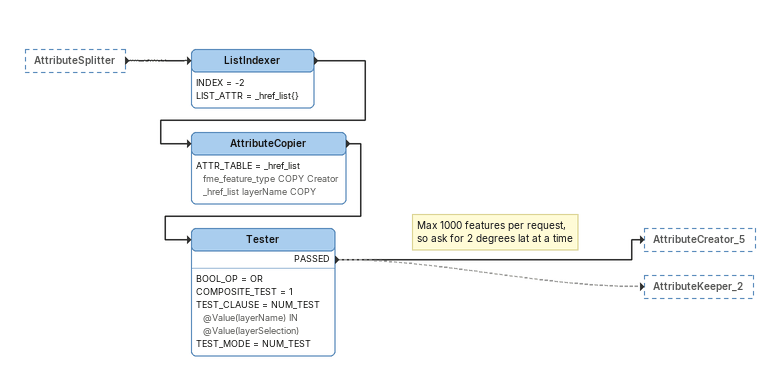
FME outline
AttributeSplitter [outside]
    -> ListIndexer
ListIndexer
    INDEX = -2
    LIST_ATTR = _href_list{}
    -> AttributeCopier
AttributeCopier
    ATTR_TABLE = _href_list fme_feature_type COPY Creator _href_list layerName COPY
    -> Tester
Note: Max 1000 features per request, so ask for 2 degrees lat at a time
Tester
    BOOL_OP = OR
    COMPOSITE_TEST = 1
    TEST_CLAUSE = NUM_TEST @Value(layerName) IN @Value(layerSelection)
    TEST_MODE = NUM_TEST
    PASSED -> AttributeCreator_5
    PASSED -> AttributeKeeper_2 [off]
